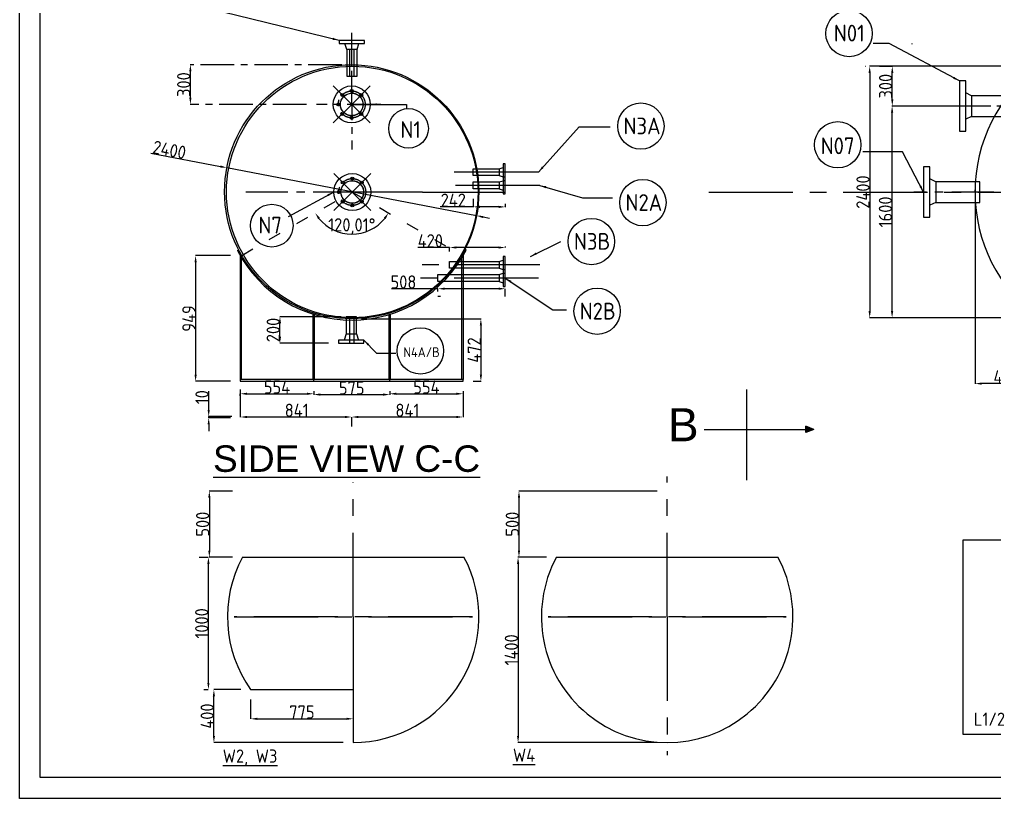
# Model space of a CAD drawing. Header units: inches. Extents: x 45640 to 67593, y 5 to 11258.
# Drawn here: x 45640 to 53004, y 5 to 5891 of the extents above; entities that cross this region are included whole.
import ezdxf

# ---------------------------------------------------------------- set-up
doc = ezdxf.new("R2010")
doc.units = ezdxf.units.IN
doc.header["$LTSCALE"] = 40
doc.header["$MEASUREMENT"] = 0
doc.linetypes.add('ACAD_ISO03W100', pattern=[30, 12, -18])
doc.linetypes.add('CENTER', pattern=[50.8, 31.75, -6.35, 6.35, -6.35])
doc.styles.get("Standard").update_dxf_attribs({"font": 'isocp.shx', "height": 100, "bigfont": '@extfont2.shx'})
doc.dimstyles.new('ISO-25', dxfattribs={"dimtxt": 100, "dimasz": 50, "dimexe": 1.25, "dimexo": 75, "dimtad": 1, "dimdec": 0, "dimtxsty": 'Standard', "dimcen": 0, "dimclrd": 1, "dimclre": 1, "dimclrt": 1, "dimazin": 0, "dimtfac": 1, "dimtdec": 0, "dimtmove": 0, "dimatfit": 3, "dimfxl": 1, "dimtfillclr": 1, "dimarcsym": 0})

# ---------------------------------------------------------------- blocks, each defined once
blk = doc.blocks.new('*D72')
at = {"color": 1, "lineweight": -2, "ltscale": 0.2, "transparency": 16777216}
for p, q in [((48068.8, 3645.5), (47605.5, 3645.5)), ((47606.7, 3495.5), (47606.7, 3595.5)), ((47974.7, 3445.5), (47605.5, 3445.5))]:
    blk.add_line(p, q, dxfattribs=at)
at = {"color": 1, "ltscale": 0.2, "transparency": 16777216}
for points in [[(47598.4, 3595.5), (47615.1, 3595.5), (47606.7, 3645.5)], [(47598.4, 3495.5), (47615.1, 3495.5), (47606.7, 3445.5)]]:
    blk.add_solid(points, dxfattribs=at)
at = {"layer": 'Defpoints', "color": 0, "ltscale": 0.2, "transparency": 16777216}
for p in [(47606.7, 3645.5), (48143.8, 3645.5), (48049.7, 3445.5)]:
    blk.add_point(p, dxfattribs=at)
at = {"color": 1, "ltscale": 0.2, "transparency": 16777216, "insert": (47556.1, 3545.5), "char_height": 100, "attachment_point": 5, "rotation": 90}
blk.add_mtext('200', dxfattribs=at)
blk = doc.blocks.new('*D86')
at = {"color": 1, "lineweight": -2, "ltscale": 0.2, "transparency": 16777216}
for p, q in [((53256.3, 5537.6), (52059.7, 5537.6)), ((52060.9, 5487.6), (52060.9, 3687.6)), ((53256.3, 3637.6), (52059.7, 3637.6))]:
    blk.add_line(p, q, dxfattribs=at)
at = {"color": 1, "ltscale": 0.2, "transparency": 16777216}
for points in [[(52052.6, 5487.6), (52069.2, 5487.6), (52060.9, 5537.6)], [(52052.6, 3687.6), (52069.2, 3687.6), (52060.9, 3637.6)]]:
    blk.add_solid(points, dxfattribs=at)
at = {"layer": 'Defpoints', "color": 0, "ltscale": 0.2, "transparency": 16777216}
for p in [(53331.3, 5537.6), (52060.9, 3637.6), (53331.3, 3637.6)]:
    blk.add_point(p, dxfattribs=at)
at = {"color": 1, "ltscale": 0.2, "transparency": 16777216, "insert": (52010.3, 4587.6), "char_height": 100, "attachment_point": 5, "rotation": 90}
blk.add_mtext('2400', dxfattribs=at)
blk = doc.blocks.new('*D87')
at = {"color": 1, "lineweight": -2, "ltscale": 0.2, "transparency": 16777216}
for p, q in [((52975, 5237.6), (52228.9, 5237.6)), ((52230.2, 3687.6), (52230.2, 5187.6)), ((53256.3, 3637.6), (52228.9, 3637.6))]:
    blk.add_line(p, q, dxfattribs=at)
at = {"color": 1, "ltscale": 0.2, "transparency": 16777216}
for points in [[(52221.8, 5187.6), (52238.5, 5187.6), (52230.2, 5237.6)], [(52221.8, 3687.6), (52238.5, 3687.6), (52230.2, 3637.6)]]:
    blk.add_solid(points, dxfattribs=at)
at = {"layer": 'Defpoints', "color": 0, "ltscale": 0.2, "transparency": 16777216}
for p in [(52230.2, 5237.6), (53050, 5237.6), (53331.3, 3637.6)]:
    blk.add_point(p, dxfattribs=at)
at = {"color": 1, "ltscale": 0.2, "transparency": 16777216, "insert": (52179.5, 4437.6), "char_height": 100, "attachment_point": 5, "rotation": 90}
blk.add_mtext('1600', dxfattribs=at)
blk = doc.blocks.new('*D98')
at = {"color": 1, "lineweight": -2, "ltscale": 0.2, "transparency": 16777216}
for p, q in [((52856.3, 4512.6), (52856.3, 3139.1)), ((53331.3, 3562.6), (53331.3, 3139.1)), ((53281.3, 3140.3), (52906.3, 3140.3))]:
    blk.add_line(p, q, dxfattribs=at)
at = {"color": 1, "ltscale": 0.2, "transparency": 16777216}
for points in [[(52906.3, 3148.6), (52906.3, 3132), (52856.3, 3140.3)], [(53281.3, 3148.6), (53281.3, 3132), (53331.3, 3140.3)]]:
    blk.add_solid(points, dxfattribs=at)
at = {"layer": 'Defpoints', "color": 0, "ltscale": 0.2, "transparency": 16777216}
for p in [(52856.3, 4587.6), (53331.3, 3637.6), (52856.3, 3140.3)]:
    blk.add_point(p, dxfattribs=at)
at = {"color": 1, "ltscale": 0.2, "transparency": 16777216, "insert": (53093.8, 3190.9), "char_height": 100, "attachment_point": 5}
blk.add_mtext('475', dxfattribs=at)
blk = doc.blocks.new('*D22')
at = {"color": 1, "lineweight": -2, "ltscale": 0.2, "transparency": 16777216}
for p, q in [((52135.9, 5537.6), (52232.7, 5537.6)), ((52231.5, 5287.6), (52231.5, 5487.6)), ((52305.2, 5237.6), (52232.7, 5237.6))]:
    blk.add_line(p, q, dxfattribs=at)
at = {"color": 1, "ltscale": 0.2, "transparency": 16777216}
for points in [[(52223.1, 5487.6), (52239.8, 5487.6), (52231.5, 5537.6)], [(52223.1, 5287.6), (52239.8, 5287.6), (52231.5, 5237.6)]]:
    blk.add_solid(points, dxfattribs=at)
at = {"layer": 'Defpoints', "color": 0, "ltscale": 0.2, "transparency": 16777216}
for p in [(52060.9, 5537.6), (52231.5, 5537.6), (52230.2, 5237.6)]:
    blk.add_point(p, dxfattribs=at)
at = {"color": 1, "ltscale": 0.2, "transparency": 16777216, "insert": (52180.8, 5387.6), "char_height": 100, "attachment_point": 5, "rotation": 90}
blk.add_mtext('300', dxfattribs=at)
blk = doc.blocks.new('*D113')
at = {"color": 1, "linetype": 'CENTER', "lineweight": -2, "ltscale": 0.2, "transparency": 16777216}
for p, q in [((48073.9, 5549.7), (46929.1, 5549.7)), ((46930.4, 5299.7), (46930.4, 5499.7)), ((47807.6, 5249.7), (46929.1, 5249.7))]:
    blk.add_line(p, q, dxfattribs=at)
at = {"color": 1, "linetype": 'CENTER', "ltscale": 0.2, "transparency": 16777216}
for points in [[(46922.1, 5499.7), (46938.7, 5499.7), (46930.4, 5549.7)], [(46922.1, 5299.7), (46938.7, 5299.7), (46930.4, 5249.7)]]:
    blk.add_solid(points, dxfattribs=at)
at = {"layer": 'Defpoints', "color": 0, "linetype": 'CENTER', "ltscale": 0.2, "transparency": 16777216}
for p in [(46930.4, 5549.7), (48148.9, 5549.7), (47882.6, 5249.7)]:
    blk.add_point(p, dxfattribs=at)
at = {"color": 1, "linetype": 'CENTER', "ltscale": 0.2, "transparency": 16777216, "insert": (46879.8, 5399.7), "char_height": 100, "attachment_point": 5, "rotation": 90}
blk.add_mtext('300', dxfattribs=at)
blk = doc.blocks.new('*D114')
at = {"color": 1, "lineweight": -2, "ltscale": 0.2, "transparency": 16777216}
for p, q in [((46632.9, 4881.4), (47156.9, 4780.7)), ((49091.4, 4408.8), (47206, 4771.2)), ((49140.5, 4399.4), (49189.6, 4389.9))]:
    blk.add_line(p, q, dxfattribs=at)
at = {"color": 1, "ltscale": 0.2, "transparency": 16777216}
for points in [[(47158.4, 4788.9), (47155.3, 4772.5), (47206, 4771.2)], [(49142.1, 4407.5), (49139, 4391.2), (49091.4, 4408.8)]]:
    blk.add_solid(points, dxfattribs=at)
at = {"layer": 'Defpoints', "color": 0, "ltscale": 0.2, "transparency": 16777216}
for p in [(47206, 4771.2), (49091.4, 4408.8)]:
    blk.add_point(p, dxfattribs=at)
at = {"color": 1, "ltscale": 0.2, "transparency": 16777216, "insert": (46772, 4906.2), "char_height": 100, "attachment_point": 5, "rotation": 349.11852}
blk.add_mtext('2400', dxfattribs=at)
blk = doc.blocks.new('*D115')
at = {"color": 1, "lineweight": -2, "ltscale": 0.2, "transparency": 16777216}
blk.add_arc((48149.8, 4589.7), 319.7, 218.96623, 321.03377, dxfattribs=at)
at = {"color": 1, "ltscale": 0.2, "transparency": 16777216}
for points in [[(47894.4, 4383.9), (47908.1, 4393.4), (47873, 4429.8)], [(48391.5, 4393.4), (48405.3, 4383.9), (48426.7, 4429.8)]]:
    blk.add_solid(points, dxfattribs=at)
at = {"layer": 'Defpoints', "color": 0, "ltscale": 0.2, "transparency": 16777216}
for p in [(48149.8, 4589.7), (48149.8, 4589.7), (48040.5, 4289.3), (47317.7, 4109.3), (48980.3, 4110.3)]:
    blk.add_point(p, dxfattribs=at)
at = {"color": 1, "ltscale": 0.2, "transparency": 16777216, "insert": (48149.8, 4328.1), "char_height": 100, "attachment_point": 5}
blk.add_mtext('120,01°', dxfattribs=at)
blk = doc.blocks.new('*D116')
at = {"color": 1, "lineweight": -2, "ltscale": 0.2, "transparency": 16777216}
for p, q in [((49066.6, 4536.7), (49066.6, 4474.4)), ((49308.7, 4499.1), (49308.7, 4474.4)), ((49066.6, 4475.6), (48816.1, 4475.6)), ((49258.7, 4475.6), (49116.6, 4475.6))]:
    blk.add_line(p, q, dxfattribs=at)
at = {"color": 1, "ltscale": 0.2, "transparency": 16777216}
for points in [[(49116.6, 4484), (49116.6, 4467.3), (49066.6, 4475.6)], [(49258.7, 4484), (49258.7, 4467.3), (49308.7, 4475.6)]]:
    blk.add_solid(points, dxfattribs=at)
at = {"layer": 'Defpoints', "color": 0, "ltscale": 0.2, "transparency": 16777216}
for p in [(49066.6, 4611.7), (49308.7, 4574.1), (49066.6, 4475.6)]:
    blk.add_point(p, dxfattribs=at)
at = {"color": 1, "ltscale": 0.2, "transparency": 16777216, "insert": (48916, 4526.3), "char_height": 100, "attachment_point": 5}
blk.add_mtext('242', dxfattribs=at)
blk = doc.blocks.new('*D117')
at = {"color": 1, "lineweight": -2, "ltscale": 0.2, "transparency": 16777216}
for p, q in [((48888.4, 4168.5), (48647.1, 4168.5)), ((48888.4, 4138.6), (48888.4, 4169.7)), ((49258.7, 4168.5), (48938.4, 4168.5)), ((49308.7, 4176.1), (49308.7, 4169.7))]:
    blk.add_line(p, q, dxfattribs=at)
at = {"color": 1, "ltscale": 0.2, "transparency": 16777216}
for points in [[(48938.4, 4176.8), (48938.4, 4160.2), (48888.4, 4168.5)], [(49258.7, 4176.8), (49258.7, 4160.2), (49308.7, 4168.5)]]:
    blk.add_solid(points, dxfattribs=at)
at = {"layer": 'Defpoints', "color": 0, "ltscale": 0.2, "transparency": 16777216}
for p in [(48888.4, 4168.5), (48888.4, 4063.6), (49308.7, 4101.1)]:
    blk.add_point(p, dxfattribs=at)
at = {"color": 1, "ltscale": 0.2, "transparency": 16777216, "insert": (48742.7, 4219.1), "char_height": 100, "attachment_point": 5}
blk.add_mtext('420', dxfattribs=at)
blk = doc.blocks.new('*D118')
at = {"color": 1, "lineweight": -2, "ltscale": 0.2, "transparency": 16777216}
for p, q in [((48800.4, 3857.2), (48448.8, 3857.2)), ((48800.4, 3836.7), (48800.4, 3856)), ((49258.7, 3857.2), (48850.4, 3857.2)), ((49308.7, 3799.1), (49308.7, 3856))]:
    blk.add_line(p, q, dxfattribs=at)
at = {"color": 1, "ltscale": 0.2, "transparency": 16777216}
for points in [[(48850.4, 3865.5), (48850.4, 3848.9), (48800.4, 3857.2)], [(49258.7, 3865.5), (49258.7, 3848.9), (49308.7, 3857.2)]]:
    blk.add_solid(points, dxfattribs=at)
at = {"layer": 'Defpoints', "color": 0, "ltscale": 0.2, "transparency": 16777216}
for p in [(48800.4, 3911.7), (48800.4, 3857.2), (49308.7, 3874.1)]:
    blk.add_point(p, dxfattribs=at)
at = {"color": 1, "ltscale": 0.2, "transparency": 16777216, "insert": (48539.5, 3907.8), "char_height": 100, "attachment_point": 5}
blk.add_mtext('508', dxfattribs=at)
blk = doc.blocks.new('*D59')
at = {"color": 1, "lineweight": -2, "ltscale": 0.2, "transparency": 16777216}
for p, q in [((47248.5, 2328.2), (47072.2, 2328.2)), ((47073.5, 2278.2), (47073.5, 1878.2)), ((47248.5, 1828.2), (47072.2, 1828.2))]:
    blk.add_line(p, q, dxfattribs=at)
at = {"color": 1, "ltscale": 0.2, "transparency": 16777216}
for points in [[(47065.1, 2278.2), (47081.8, 2278.2), (47073.5, 2328.2)], [(47065.1, 1878.2), (47081.8, 1878.2), (47073.5, 1828.2)]]:
    blk.add_solid(points, dxfattribs=at)
at = {"layer": 'Defpoints', "color": 0, "ltscale": 0.2, "transparency": 16777216}
for p in [(47323.5, 2328.2), (47073.5, 1828.2), (47323.5, 1828.2)]:
    blk.add_point(p, dxfattribs=at)
at = {"color": 1, "ltscale": 0.2, "transparency": 16777216, "insert": (47022.8, 2078.2), "char_height": 100, "attachment_point": 5, "rotation": 90}
blk.add_mtext('500', dxfattribs=at)
blk = doc.blocks.new('*D60')
at = {"color": 1, "lineweight": -2, "ltscale": 0.2, "transparency": 16777216}
for p, q in [((47310.6, 828.2), (47106.7, 828.2)), ((47107.9, 478.2), (47107.9, 778.2)), ((48085.2, 428.2), (47106.7, 428.2))]:
    blk.add_line(p, q, dxfattribs=at)
at = {"color": 1, "ltscale": 0.2, "transparency": 16777216}
for points in [[(47099.6, 778.2), (47116.3, 778.2), (47107.9, 828.2)], [(47099.6, 478.2), (47116.3, 478.2), (47107.9, 428.2)]]:
    blk.add_solid(points, dxfattribs=at)
at = {"layer": 'Defpoints', "color": 0, "ltscale": 0.2, "transparency": 16777216}
for p in [(47107.9, 828.2), (47385.6, 828.2), (48160.2, 428.2)]:
    blk.add_point(p, dxfattribs=at)
at = {"color": 1, "ltscale": 0.2, "transparency": 16777216, "insert": (47057.3, 628.2), "char_height": 100, "attachment_point": 5, "rotation": 90}
blk.add_mtext('400', dxfattribs=at)
blk = doc.blocks.new('*D10')
at = {"color": 1, "lineweight": -2, "ltscale": 0.2, "transparency": 16777216}
for p, q in [((46997.2, 1828.2), (47065.3, 1828.2)), ((47066.6, 878.2), (47066.6, 1778.2)), ((47031.7, 828.2), (47065.3, 828.2))]:
    blk.add_line(p, q, dxfattribs=at)
at = {"color": 1, "ltscale": 0.2, "transparency": 16777216}
for points in [[(47058.2, 1778.2), (47074.9, 1778.2), (47066.6, 1828.2)], [(47058.2, 878.2), (47074.9, 878.2), (47066.6, 828.2)]]:
    blk.add_solid(points, dxfattribs=at)
at = {"layer": 'Defpoints', "color": 0, "ltscale": 0.2, "transparency": 16777216}
for p in [(47066.6, 1828.2), (47072.2, 1828.2), (47106.7, 828.2)]:
    blk.add_point(p, dxfattribs=at)
at = {"color": 1, "ltscale": 0.2, "transparency": 16777216, "insert": (47015.9, 1328.2), "char_height": 100, "attachment_point": 5, "rotation": 90}
blk.add_mtext('1000', dxfattribs=at)
blk = doc.blocks.new('*D61')
at = {"color": 1, "lineweight": -2, "ltscale": 0.2, "transparency": 16777216}
for p, q in [((47385.6, 753.2), (47385.6, 606.2)), ((48160.2, 753.2), (48160.2, 606.2)), ((47435.6, 607.4), (48110.2, 607.4))]:
    blk.add_line(p, q, dxfattribs=at)
at = {"color": 1, "ltscale": 0.2, "transparency": 16777216}
for points in [[(47435.6, 615.8), (47435.6, 599.1), (47385.6, 607.4)], [(48110.2, 615.8), (48110.2, 599.1), (48160.2, 607.4)]]:
    blk.add_solid(points, dxfattribs=at)
at = {"layer": 'Defpoints', "color": 0, "ltscale": 0.2, "transparency": 16777216}
for p in [(47385.6, 828.2), (48160.2, 828.2), (48160.2, 607.4)]:
    blk.add_point(p, dxfattribs=at)
at = {"color": 1, "ltscale": 0.2, "transparency": 16777216, "insert": (47772.9, 658.1), "char_height": 100, "attachment_point": 5}
blk.add_mtext('775', dxfattribs=at)
blk = doc.blocks.new('*D62')
at = {"color": 1, "lineweight": -2, "ltscale": 0.2, "transparency": 16777216}
for p, q in [((50456.3, 2328.2), (49410.9, 2328.2)), ((49412.1, 2278.2), (49412.1, 1878.2)), ((49619.7, 1828.2), (49410.9, 1828.2))]:
    blk.add_line(p, q, dxfattribs=at)
at = {"color": 1, "ltscale": 0.2, "transparency": 16777216}
for points in [[(49403.8, 2278.2), (49420.5, 2278.2), (49412.1, 2328.2)], [(49403.8, 1878.2), (49420.5, 1878.2), (49412.1, 1828.2)]]:
    blk.add_solid(points, dxfattribs=at)
at = {"layer": 'Defpoints', "color": 0, "ltscale": 0.2, "transparency": 16777216}
for p in [(50531.3, 2328.2), (49412.1, 1828.2), (49694.7, 1828.2)]:
    blk.add_point(p, dxfattribs=at)
at = {"color": 1, "ltscale": 0.2, "transparency": 16777216, "insert": (49361.5, 2078.2), "char_height": 100, "attachment_point": 5, "rotation": 90}
blk.add_mtext('500', dxfattribs=at)
blk = doc.blocks.new('*D63')
at = {"color": 1, "lineweight": -2, "ltscale": 0.2, "transparency": 16777216}
for p, q in [((49619.7, 1828.2), (49404, 1828.2)), ((49405.2, 1778.2), (49405.2, 478.2)), ((50456.3, 428.2), (49404, 428.2))]:
    blk.add_line(p, q, dxfattribs=at)
at = {"color": 1, "ltscale": 0.2, "transparency": 16777216}
for points in [[(49396.9, 1778.2), (49413.6, 1778.2), (49405.2, 1828.2)], [(49396.9, 478.2), (49413.6, 478.2), (49405.2, 428.2)]]:
    blk.add_solid(points, dxfattribs=at)
at = {"layer": 'Defpoints', "color": 0, "ltscale": 0.2, "transparency": 16777216}
for p in [(49694.7, 1828.2), (49405.2, 428.2), (50531.3, 428.2)]:
    blk.add_point(p, dxfattribs=at)
at = {"color": 1, "ltscale": 0.2, "transparency": 16777216, "insert": (49354.6, 1128.2), "char_height": 100, "attachment_point": 5, "rotation": 90}
blk.add_mtext('1400', dxfattribs=at)
blk = doc.blocks.new('*D11')
at = {"color": 1, "lineweight": -2, "ltscale": 0.2, "transparency": 16777216}
for p, q in [((47068.7, 2941.8), (47068.7, 3083.1)), ((47242.5, 2891.8), (47067.4, 2891.8)), ((47232.5, 2881.8), (47067.4, 2881.8)), ((47068.7, 2881.8), (47068.7, 2891.8)), ((47068.7, 2831.8), (47068.7, 2781.8))]:
    blk.add_line(p, q, dxfattribs=at)
at = {"color": 1, "ltscale": 0.2, "transparency": 16777216}
for points in [[(47060.4, 2941.8), (47077, 2941.8), (47068.7, 2891.8)], [(47060.4, 2831.8), (47077, 2831.8), (47068.7, 2881.8)]]:
    blk.add_solid(points, dxfattribs=at)
at = {"layer": 'Defpoints', "color": 0, "ltscale": 0.2, "transparency": 16777216}
for p in [(47068.7, 2891.8), (47307.5, 2881.8), (47317.5, 2891.8)]:
    blk.add_point(p, dxfattribs=at)
at = {"color": 1, "ltscale": 0.2, "transparency": 16777216, "insert": (47018.1, 3037.5), "char_height": 100, "attachment_point": 5, "rotation": 90}
blk.add_mtext('10', dxfattribs=at)
blk = doc.blocks.new('*D12')
at = {"color": 1, "lineweight": -2, "ltscale": 0.2, "transparency": 16777216}
for p, q in [((48223.9, 3630), (49125.6, 3630)), ((49124.3, 3580), (49124.3, 3208)), ((49065, 3158), (49125.6, 3158))]:
    blk.add_line(p, q, dxfattribs=at)
at = {"color": 1, "ltscale": 0.2, "transparency": 16777216}
for points in [[(49116, 3580), (49132.7, 3580), (49124.3, 3630)], [(49116, 3208), (49132.7, 3208), (49124.3, 3158)]]:
    blk.add_solid(points, dxfattribs=at)
at = {"layer": 'Defpoints', "color": 0, "ltscale": 0.2, "transparency": 16777216}
for p in [(48148.9, 3630), (48990, 3158), (49124.3, 3158)]:
    blk.add_point(p, dxfattribs=at)
at = {"color": 1, "ltscale": 0.2, "transparency": 16777216, "insert": (49073.7, 3394), "char_height": 100, "attachment_point": 5, "rotation": 90}
blk.add_mtext('472', dxfattribs=at)
blk = doc.blocks.new('*D13')
at = {"color": 1, "lineweight": -2, "ltscale": 0.2, "transparency": 16777216}
for p, q in [((48990, 3083), (48990, 2886.7)), ((48148.9, 2816.8), (48148.9, 2886.7)), ((48940, 2887.9), (48198.9, 2887.9))]:
    blk.add_line(p, q, dxfattribs=at)
at = {"color": 1, "ltscale": 0.2, "transparency": 16777216}
for points in [[(48198.9, 2896.2), (48198.9, 2879.6), (48148.9, 2887.9)], [(48940, 2896.2), (48940, 2879.6), (48990, 2887.9)]]:
    blk.add_solid(points, dxfattribs=at)
at = {"layer": 'Defpoints', "color": 0, "ltscale": 0.2, "transparency": 16777216}
for p in [(48990, 3158), (48148.9, 2891.8), (48148.9, 2887.9)]:
    blk.add_point(p, dxfattribs=at)
at = {"color": 1, "ltscale": 0.2, "transparency": 16777216, "insert": (48569.4, 2938.5), "char_height": 100, "attachment_point": 5}
blk.add_mtext('841', dxfattribs=at)
blk = doc.blocks.new('*D14')
at = {"color": 1, "lineweight": -2, "ltscale": 0.2, "transparency": 16777216}
for p, q in [((47307.5, 3096.5), (47307.5, 2886.7)), ((48098.9, 2887.9), (47357.5, 2887.9)), ((48148.9, 2816.8), (48148.9, 2886.7))]:
    blk.add_line(p, q, dxfattribs=at)
at = {"color": 1, "ltscale": 0.2, "transparency": 16777216}
for points in [[(47357.5, 2896.2), (47357.5, 2879.6), (47307.5, 2887.9)], [(48098.9, 2896.2), (48098.9, 2879.6), (48148.9, 2887.9)]]:
    blk.add_solid(points, dxfattribs=at)
at = {"layer": 'Defpoints', "color": 0, "ltscale": 0.2, "transparency": 16777216}
for p in [(47307.5, 3171.5), (47307.5, 2887.9), (48148.9, 2891.8)]:
    blk.add_point(p, dxfattribs=at)
at = {"color": 1, "ltscale": 0.2, "transparency": 16777216, "insert": (47733.2, 2938.5), "char_height": 100, "attachment_point": 5}
blk.add_mtext('841', dxfattribs=at)
blk = doc.blocks.new('*D67')
at = {"color": 1, "lineweight": -2, "ltscale": 0.2, "transparency": 16777216}
for p, q in [((47307.5, 3048.9), (47307.5, 3062.1)), ((47357.5, 3063.4), (47811.5, 3063.4)), ((47861.5, 3083), (47861.5, 3062.1))]:
    blk.add_line(p, q, dxfattribs=at)
at = {"color": 1, "ltscale": 0.2, "transparency": 16777216}
for points in [[(47357.5, 3071.7), (47357.5, 3055), (47307.5, 3063.4)], [(47811.5, 3071.7), (47811.5, 3055), (47861.5, 3063.4)]]:
    blk.add_solid(points, dxfattribs=at)
at = {"layer": 'Defpoints', "color": 0, "ltscale": 0.2, "transparency": 16777216}
for p in [(47307.5, 3123.9), (47861.5, 3158), (47861.5, 3063.4)]:
    blk.add_point(p, dxfattribs=at)
at = {"color": 1, "ltscale": 0.2, "transparency": 16777216, "insert": (47584.5, 3114), "char_height": 100, "attachment_point": 5}
blk.add_mtext('554', dxfattribs=at)
blk = doc.blocks.new('*D68')
at = {"color": 1, "lineweight": -2, "ltscale": 0.2, "transparency": 16777216}
for p, q in [((47861.5, 3083), (47861.5, 3056.1)), ((47911.5, 3057.3), (48386, 3057.3)), ((48436, 3083), (48436, 3056.1))]:
    blk.add_line(p, q, dxfattribs=at)
at = {"color": 1, "ltscale": 0.2, "transparency": 16777216}
for points in [[(47911.5, 3065.7), (47911.5, 3049), (47861.5, 3057.3)], [(48386, 3065.7), (48386, 3049), (48436, 3057.3)]]:
    blk.add_solid(points, dxfattribs=at)
at = {"layer": 'Defpoints', "color": 0, "ltscale": 0.2, "transparency": 16777216}
for p in [(47861.5, 3158), (48436, 3158), (48436, 3057.3)]:
    blk.add_point(p, dxfattribs=at)
at = {"color": 1, "ltscale": 0.2, "transparency": 16777216, "insert": (48148.7, 3108), "char_height": 100, "attachment_point": 5}
blk.add_mtext('575', dxfattribs=at)
blk = doc.blocks.new('*D69')
at = {"color": 1, "lineweight": -2, "ltscale": 0.2, "transparency": 16777216}
for p, q in [((48436, 3083), (48436, 3062.1)), ((48486, 3063.4), (48940, 3063.4)), ((48990, 3083), (48990, 3062.1))]:
    blk.add_line(p, q, dxfattribs=at)
at = {"color": 1, "ltscale": 0.2, "transparency": 16777216}
for points in [[(48486, 3071.7), (48486, 3055), (48436, 3063.4)], [(48940, 3071.7), (48940, 3055), (48990, 3063.4)]]:
    blk.add_solid(points, dxfattribs=at)
at = {"layer": 'Defpoints', "color": 0, "ltscale": 0.2, "transparency": 16777216}
for p in [(48436, 3158), (48990, 3158), (48990, 3063.4)]:
    blk.add_point(p, dxfattribs=at)
at = {"color": 1, "ltscale": 0.2, "transparency": 16777216, "insert": (48713, 3114), "char_height": 100, "attachment_point": 5}
blk.add_mtext('554', dxfattribs=at)
blk = doc.blocks.new('*D70')
at = {"color": 1, "lineweight": -2, "ltscale": 0.2, "transparency": 16777216}
for p, q in [((47232.5, 4107.1), (46968.5, 4107.1)), ((46969.8, 4057.1), (46969.8, 3208)), ((47232.5, 3158), (46968.5, 3158))]:
    blk.add_line(p, q, dxfattribs=at)
at = {"color": 1, "ltscale": 0.2, "transparency": 16777216}
for points in [[(46961.4, 4057.1), (46978.1, 4057.1), (46969.8, 4107.1)], [(46961.4, 3208), (46978.1, 3208), (46969.8, 3158)]]:
    blk.add_solid(points, dxfattribs=at)
at = {"layer": 'Defpoints', "color": 0, "ltscale": 0.2, "transparency": 16777216}
for p in [(47307.5, 4107.1), (46969.8, 3158), (47307.5, 3158)]:
    blk.add_point(p, dxfattribs=at)
at = {"color": 1, "ltscale": 0.2, "transparency": 16777216, "insert": (46919.1, 3632.5), "char_height": 100, "attachment_point": 5, "rotation": 90}
blk.add_mtext('949', dxfattribs=at)

msp = doc.modelspace()

# ---------------------------------------------------------------- hatches: boundary and pattern name
at = {"lineweight": 50, "ltscale": 0.01}
h = msp.add_hatch(color=256, dxfattribs=at)
h.set_gradient(one_color=1, tint=1)
h.paths.add_polyline_path([(51638.5, 2793.8), (51578.9, 2770.2), (51578.9, 2793.8)])
h.paths.add_polyline_path([(51638.5, 2793.8), (51578.9, 2793.8), (51578.9, 2817.4)])

# ---------------------------------------------------------------- linework, layer by layer
at = {"color": 1, "linetype": 'CENTER', "lineweight": -3, "ltscale": 0.2}
for p, q in [((48147.3, 5790.2), (48149.8, 4909.7)), ((48148.9, 5249.7), (48148.9, 5608.6)), ((48009.3, 5389.3), (48148.9, 5249.7)), ((48148.9, 5249.7), (48288.5, 5389.3)), ((48369.5, 5249.7), (47882.6, 5249.7)), ((48148.9, 5249.7), (48009.3, 5110.1)), ((48148.9, 5249.7), (48288.5, 5110.1)), ((48148.9, 5249.7), (48369.5, 5249.7)), ((48013.5, 4727.4), (48153.1, 4587.8)), ((48153.1, 4587.8), (48292.7, 4727.4)), ((48153.1, 4587.8), (48013.5, 4448.2)), ((48153.1, 4587.8), (48292.7, 4448.2)), ((47861.5, 3158), (47861.5, 3663.6)), ((48436, 3158), (48436, 3663.4))]:
    msp.add_line(p, q, dxfattribs=at)
at = {"lineweight": -3, "ltscale": 0.25}
for p, q in [((48110.8, 5663.8), (48095.9, 5709.8)), ((48188.8, 5663.8), (48203.8, 5709.8)), ((52830.6, 5315.6), (52785.8, 5336.8)), ((52830.6, 5159.7), (52785.8, 5138.4)), ((49262.1, 4763.6), (49292.8, 4773.6)), ((49262.1, 4711.7), (49292.8, 4701.7)), ((49262.1, 4663.6), (49292.8, 4673.6)), ((52559.8, 4665.6), (52515.1, 4686.8)), ((49262.1, 4611.7), (49292.8, 4601.7)), ((52559.8, 4509.7), (52515.1, 4488.4)), ((49262.1, 4063.6), (49292.8, 4073.6)), ((49262.1, 4011.7), (49292.8, 4001.7)), ((49262.1, 3963.6), (49292.8, 3973.6)), ((49262.1, 3911.7), (49292.8, 3901.7)), ((48106, 3515.4), (48091, 3469.4)), ((48183.9, 3515.4), (48198.9, 3469.4))]:
    msp.add_line(p, q, dxfattribs=at)
at = {"lineweight": -3, "ltscale": 0.2}
for p, q in [((52382.8, 5703.9), (52382.8, 5709.9)), ((52026.5, 5537.6), (52029.5, 5537.6)), ((48683.5, 4587.8), (49108.7, 4587.8)), ((49108.7, 4587.8), (49308.7, 4587.8)), ((47286.7, 4145.1), (47295.6, 4149.8)), ((49012.9, 4149.4), (49004.4, 4154.9)), ((48980.3, 4110.3), (48990.3, 4104.5)), ((48820.4, 3798.2), (48800.4, 3798.2)), ((47856.7, 3171.5), (47856.7, 3665)), ((47866.7, 3171.5), (47866.7, 3661.9)), ((48431, 3171.5), (48431, 3661.9)), ((48441, 3171.5), (48441, 3665)), ((47323.5, 1828.2), (48996.8, 1828.2)), ((49694.7, 1828.2), (51368, 1828.2)), ((47385.6, 828.2), (48160.2, 828.2)), ((48160.2, 828.2), (48160.2, 428.2))]:
    msp.add_line(p, q, dxfattribs=at)
at = {"color": 1, "linetype": 'CENTER', "lineweight": -3, "ltscale": 0.25}
for p, q in [((53973, 5237.6), (52663.8, 5237.6)), ((48683.5, 4587.8), (47316.2, 4587.8)), ((52997.8, 4587.6), (52393.1, 4587.6))]:
    msp.add_line(p, q, dxfattribs=at)
at = {"color": 1, "linetype": 'CENTER', "lineweight": -3, "ltscale": 0.5}
for p, q in [((49558.5, 4737.6), (48837.4, 4737.6)), ((49568.8, 4637.6), (48852.2, 4637.6)), ((49568.8, 4037.6), (48638.8, 4037.6)), ((49558.5, 3937.6), (48638.8, 3937.6)), ((50531.3, 1378.2), (50531.3, 2439.2)), ((48160.2, 1378.2), (48160.2, 2394.7)), ((47260.2, 1378.2), (49060.2, 1378.2)), ((48160.2, 1378.2), (48160.2, 375.9)), ((49631.3, 1378.2), (51431.3, 1378.2)), ((50531.3, 1378.2), (50531.3, 331.7))]:
    msp.add_line(p, q, dxfattribs=at)
at = {"linetype": 'ACAD_ISO03W100', "lineweight": -3, "ltscale": 0.2}
for p, q in [((47317.7, 4109.3), (48149.8, 4589.7)), ((48149.8, 4589.7), (48980.3, 4110.3))]:
    msp.add_line(p, q, dxfattribs=at)
at = {"linetype": 'CENTER', "lineweight": -3, "ltscale": 0.01}
msp.add_line((48135.8, 4590.3), (48365, 4590.3), dxfattribs=at)
at = {"linetype": 'CENTER', "lineweight": -3, "ltscale": 0.5}
for p, q in [((50845.8, 4587.6), (61909.9, 4587.6)), ((49060.2, 1378.2), (47260.2, 1378.2)), ((51431.3, 1378.2), (49631.3, 1378.2))]:
    msp.add_line(p, q, dxfattribs=at)
at = {"color": 1, "lineweight": -3, "ltscale": 0.2}
for p, q in [((52856.3, 4587.6), (52856.3, 4605)), ((52856.3, 4587.6), (52856.3, 4587.6)), ((53081.3, 3637.6), (52549.3, 3637.6))]:
    msp.add_line(p, q, dxfattribs=at)
at = {"lineweight": -3, "ltscale": 0.01}
for p, q in [((47307.5, 4107.6), (47307.5, 3171.5)), ((47317.5, 3171.5), (47317.5, 4090.6)), ((48980, 3171.5), (48980, 4089.7)), ((48990, 4106.7), (48990, 3171.5)), ((51134.2, 2410.1), (51134.2, 3096.7)), ((51578.9, 2770.2), (51578.9, 2817.4)), ((51638.5, 2793.8), (51578.9, 2817.4)), ((50810.8, 2793.8), (51578.9, 2793.8)), ((51638.5, 2793.8), (51578.9, 2770.2)), ((51638.5, 2793.8), (51578.9, 2793.8))]:
    msp.add_line(p, q, dxfattribs=at)
at = {"ltscale": 0.2}
for points in [[(67592.7, 5.2), (45639.7, 5.2), (45639.7, 11258.4), (67592.7, 11258.4)], [(53164.5, 5159.7), (53164.5, 5315.6), (52830.6, 5315.6), (52830.6, 5159.7)], [(49262.1, 4711.7), (49066.6, 4711.7), (49066.6, 4763.6), (49262.1, 4763.6)], [(49262.1, 4611.7), (49066.6, 4611.7), (49066.6, 4663.6), (49262.1, 4663.6)], [(52893.8, 4509.7), (52893.8, 4665.6), (52559.8, 4665.6), (52559.8, 4509.7)], [(49262.1, 4011.7), (48888.4, 4011.7), (48888.4, 4063.6), (49262.1, 4063.6)], [(49262.1, 3911.7), (48800.4, 3911.7), (48800.4, 3963.6), (49262.1, 3963.6)], [(47307.5, 3158), (48990, 3158), (48990, 3171.5), (47307.5, 3171.5)]]:
    msp.add_lwpolyline(points, close=True, dxfattribs=at)
at = {"lineweight": -3, "ltscale": 0.005}
msp.add_lwpolyline([(67408.2, 11082.7), (45793.3, 11082.7), (45793.3, 167.3), (67408.2, 167.3)], close=True, dxfattribs=at)
at = {"ltscale": 0.25}
for points in [[(48054.6, 5709.8), (48245.1, 5709.8), (48245.1, 5733.7), (48054.6, 5733.7)], [(48110.8, 5463.8), (48188.8, 5463.8), (48188.8, 5663.8), (48110.8, 5663.8)], [(48132.5, 5463.8), (48167.2, 5463.8), (48167.2, 5663.8), (48132.5, 5663.8)], [(52785.8, 5047.2), (52785.8, 5428.1), (52738.1, 5428.1), (52738.1, 5047.2)], [(49292.8, 4801.1), (49292.8, 4674.1), (49308.7, 4674.1), (49308.7, 4801.1)], [(52515.1, 4397.2), (52515.1, 4778.1), (52467.3, 4778.1), (52467.3, 4397.2)], [(49292.8, 4701.1), (49292.8, 4574.1), (49308.7, 4574.1), (49308.7, 4701.1)], [(49292.8, 4101.1), (49292.8, 3974.1), (49308.7, 3974.1), (49308.7, 4101.1)], [(49292.8, 4001.1), (49292.8, 3874.1), (49308.7, 3874.1), (49308.7, 4001.1)], [(48183.9, 3645.5), (48106, 3645.5), (48106, 3515.4), (48183.9, 3515.4)], [(48166.2, 3645.5), (48131.5, 3645.5), (48131.5, 3445.5), (48166.2, 3445.5)], [(48240.2, 3469.4), (48049.7, 3469.4), (48049.7, 3445.5), (48240.2, 3445.5)]]:
    msp.add_lwpolyline(points, close=True, dxfattribs=at)
at = {"ltscale": 1000}
msp.add_lwpolyline([(52764.4, 491.7), (54883.7, 491.7), (54883.7, 1956.6), (52764.4, 1956.6)], close=True, dxfattribs=at)
at = {"ltscale": 0.01}
for centre, radius in [((51904.8, 5785.5), 175), ((50332.9, 5086.2), 175), ((48578.1, 5068.6), 149.8), ((51819.2, 4944.5), 175), ((50347.7, 4507.5), 175), ((48148.7, 4590), 4.88), ((47544.7, 4333.8), 161.4), ((49958.6, 4213.8), 175), ((50001.8, 3686.9), 175), ((48667.2, 3387.4), 175)]:
    msp.add_circle(centre, radius, dxfattribs=at)
at = {"ltscale": 0.2}
for centre, radius in [((48148.7, 4590), 960), ((48153.1, 4587.8), 950), ((48148.9, 5249.7), 139.6), ((48148.9, 5249.7), 85.3), ((48148.9, 5249.7), 85.3), ((48077, 5321.5), 11.2), ((48148.9, 5351.3), 11.2), ((48220.7, 5321.5), 11.2), ((48047.3, 5249.7), 11.2), ((48077, 5177.8), 11.2), ((48148.9, 5148.1), 11.2), ((48220.7, 5177.8), 11.2), ((48153.1, 4587.8), 139.6), ((48153.1, 4587.8), 85.3), ((48153.1, 4587.8), 85.3), ((48081.2, 4659.7), 11.2), ((48153.1, 4689.4), 11.2), ((48224.9, 4659.7), 11.2), ((48051.5, 4587.8), 11.2), ((48081.2, 4516), 11.2), ((48153.1, 4486.2), 11.2), ((48224.9, 4516), 11.2)]:
    msp.add_circle(centre, radius, dxfattribs=at)
at = {"color": 1, "linetype": 'CENTER', "ltscale": 0.2}
for centre, radius in [((48148.9, 5249.7), 101.6), ((48148.9, 5249.7), 85.3), ((48153.1, 4587.8), 101.6), ((48153.1, 4587.8), 85.3)]:
    msp.add_circle(centre, radius, dxfattribs=at)
at = {"ltscale": 0.25}
msp.add_arc((54043.8, 4587.6), 1187.5, 126.8699, 233.1301, dxfattribs=at)
at = {"ltscale": 0.2}
for centre, radius, start, end in [((48148.7, 4590), 970, 207.30058, 332.9869), ((48160.2, 1378.2), 950, 151.72629, 215.37654), ((48160.2, 1378.2), 950, 270, 28.27371), ((50531.3, 1378.2), 950, 151.72629, 28.27371)]:
    msp.add_arc(centre, radius, start, end, dxfattribs=at)

# ---------------------------------------------------------------- texts
at = {"lineweight": -3, "ltscale": 0.01}
for s, insert, char_height, width, attachment_point in [('N01', (51790.4, 5851.7), 126.56, 1025.685, 1), ('N1', (48516.2, 5122.6), 126.56, 1025.685, 1), ('N3A', (50201.9, 5150.4), 126.56, 1025.685, 1), ('N07', (51690.8, 5000.1), 126.56, 1025.685, 1), ('N2A', (50216.6, 4571.7), 126.56, 1025.685, 1), ('N7', (47444.2, 4400.7), 126.56, 1025.685, 1), ('N3B', (49827.5, 4278), 126.56, 1025.685, 1), ('N2B', (49870.7, 3751.1), 126.56, 1025.685, 1), ('N4A/B', (48813.9, 3415.3), 75, 1025.685, 3), ('{\\f@Arial Unicode MS|b0|i0|c0|p34;B}', (50536, 2954.5), 250, 468.541, 1), ('{\\f@Arial Unicode MS|b0|i0|c0|p34;\\LSIDE VIEW C-C}', (47101.3, 2673.4), 200, 2326.995, 1)]:
    msp.add_mtext(s, dxfattribs=dict(at, insert=insert, char_height=char_height, width=width, attachment_point=attachment_point))
at = {"lineweight": -3, "ltscale": 1000, "insert": (52847.6, 654.5), "char_height": 100, "width": 1224.895, "attachment_point": 1}
msp.add_mtext('L1/2', dxfattribs=at)
at = {"lineweight": -3, "ltscale": 0.005, "char_height": 100, "width": 1217.694, "attachment_point": 1}
for s, insert in [('{\\LW2, W3}', (47174.5, 375.9)), ('{\\LW4}', (49366.4, 382.7))]:
    msp.add_mtext(s, dxfattribs=dict(at, insert=insert))

# ---------------------------------------------------------------- dimensions: what is measured, and where the dimension line sits
at = {"color": 1, "linetype": 'CENTER', "ltscale": 0.2}
dim = msp.add_linear_dim(base=(46930.4, 5549.7), p1=(47882.6, 5249.7), p2=(48148.9, 5549.7), angle=90, dimstyle='ISO-25', dxfattribs=at)
dim.commit()
dim.dimension.update_dxf_attribs({"geometry": '*D113', "text_midpoint": (46879.8, 5399.7)})
at = {"color": 1, "ltscale": 0.2}
dim = msp.add_linear_dim(base=(52060.9, 3637.6), p1=(53331.3, 5537.6), p2=(53331.3, 3637.6), angle=90, text='2400', dimstyle='ISO-25', dxfattribs=at)
dim.commit()
dim.dimension.update_dxf_attribs({"geometry": '*D86', "text_midpoint": (52060.9, 4587.6), "dimtype": 160})
at = {"ltscale": 0.2}
for base, p1, p2, picture, middle in [((52231.5, 5537.6), (52230.2, 5237.6), (52060.9, 5537.6), '*D22', (52180.8, 5387.6)), ((46969.8, 3158), (47307.5, 4107.1), (47307.5, 3158), '*D70', (46919.1, 3632.5)), ((47606.7, 3645.5), (48049.7, 3445.5), (48143.8, 3645.5), '*D72', (47556.1, 3545.5)), ((49124.3, 3158), (48148.9, 3630), (48990, 3158), '*D12', (49073.7, 3394)), ((47068.7, 2891.8), (47307.5, 2881.8), (47317.5, 2891.8), '*D11', (47018.1, 3037.5)), ((47073.5, 1828.2), (47323.5, 2328.2), (47323.5, 1828.2), '*D59', (47022.8, 2078.2)), ((49412.1, 1828.2), (50531.3, 2328.2), (49694.7, 1828.2), '*D62', (49361.5, 2078.2)), ((47066.6, 1828.2), (47106.7, 828.2), (47072.2, 1828.2), '*D10', (47015.9, 1328.2)), ((49405.2, 428.2), (49694.7, 1828.2), (50531.3, 428.2), '*D63', (49354.6, 1128.2)), ((47107.9, 828.2), (48160.2, 428.2), (47385.6, 828.2), '*D60', (47057.3, 628.2))]:
    dim = msp.add_linear_dim(base=base, p1=p1, p2=p2, angle=90, dimstyle='ISO-25', dxfattribs=at)
    dim.commit()
    dim.dimension.update_dxf_attribs({"geometry": picture, "text_midpoint": middle})
at = {"color": 1, "ltscale": 0.2}
dim = msp.add_linear_dim(base=(52230.2, 5237.6), p1=(53331.3, 3637.6), p2=(53050, 5237.6), angle=90, dimstyle='ISO-25', dxfattribs=at)
dim.commit()
dim.dimension.update_dxf_attribs({"geometry": '*D87', "text_midpoint": (52179.5, 4437.6)})
at = {"ltscale": 0.2}
dim = msp.add_diameter_dim_2p(p1=(49091.4, 4408.8), p2=(47206, 4771.2), text='2400', dimstyle='ISO-25', dxfattribs=at)
dim.commit()
dim.dimension.update_dxf_attribs({"geometry": '*D114', "text_midpoint": (46762.4, 4856.5), "dimtype": 163})
dim = msp.add_angular_dim_2l(base=(48040.5, 4289.3), line1=((48149.8, 4589.7), (48980.3, 4110.3)), line2=((47317.7, 4109.3), (48149.8, 4589.7)), dimstyle='ISO-25', dxfattribs=at)
dim.commit()
dim.dimension.update_dxf_attribs({"geometry": '*D115', "text_midpoint": (48149.8, 4328.1)})
for base, p1, p2, picture, middle in [((49066.6, 4475.6), (49308.7, 4574.1), (49066.6, 4611.7), '*D116', (48916, 4475.6)), ((48888.4, 4168.5), (49308.7, 4101.1), (48888.4, 4063.6), '*D117', (48742.7, 4168.5)), ((48800.4, 3857.2), (49308.7, 3874.1), (48800.4, 3911.7), '*D118', (48539.5, 3857.2))]:
    dim = msp.add_linear_dim(base=base, p1=p1, p2=p2, dimstyle='ISO-25', dxfattribs=at)
    dim.commit()
    dim.dimension.update_dxf_attribs({"geometry": picture, "text_midpoint": middle, "dimtype": 160})
for base, p1, p2, picture, middle in [((52856.3, 3140.3), (53331.3, 3637.6), (52856.3, 4587.6), '*D98', (53093.8, 3190.9)), ((47861.5, 3063.4), (47307.5, 3123.9), (47861.5, 3158), '*D67', (47584.5, 3114)), ((48436.014, 3057.3319), (47861.4729, 3157.9961), (48436.014, 3157.9961), '*D68', (48148.7435, 3107.9569)), ((48990, 3063.4), (48436, 3158), (48990, 3158), '*D69', (48713, 3114)), ((48160.2, 607.4), (47385.6, 828.2), (48160.2, 828.2), '*D61', (47772.9, 658.1))]:
    dim = msp.add_linear_dim(base=base, p1=p1, p2=p2, dimstyle='ISO-25', dxfattribs=at)
    dim.commit()
    dim.dimension.update_dxf_attribs({"geometry": picture, "text_midpoint": middle})
at = {"color": 1, "ltscale": 0.2}
for base, p1, p2, picture, middle in [((47307.5, 2887.9), (48148.9, 2891.8), (47307.5, 3171.5), '*D14', (47733.2, 2887.9)), ((48148.9, 2887.9), (48990, 3158), (48148.9, 2891.8), '*D13', (48569.4, 2887.9))]:
    dim = msp.add_linear_dim(base=base, p1=p1, p2=p2, angle=180, dimstyle='ISO-25', dxfattribs=at)
    dim.commit()
    dim.dimension.update_dxf_attribs({"geometry": picture, "text_midpoint": middle, "dimtype": 160})

# ---------------------------------------------------------------- leaders
at = {"ltscale": 0.005}
msp.add_leader([(48054.6, 5733.7), (47178.5, 5945.7), (49202.9, 5945.7)], dimstyle='ISO-25', override={"dimgap": 0.625, "dimtad": 0}, dxfattribs=at)
at = {"color": 3, "ltscale": 0.2}
for points in [[(52738.1, 5428.1), (52208.1, 5710.5), (52086.2, 5710.5)], [(52467.3, 4587.6), (52308, 4890.8), (52008, 4890.8)]]:
    msp.add_leader(points, dimstyle='ISO-25', override={"dimgap": 0.625, "dimtad": 0}, dxfattribs=at)
at = {"ltscale": 0.2}
for points in [[(48288.5, 5249.7), (48561.6, 5249.7), (48561.6, 5217.5)], [(49558.5, 4737.6), (49865.6, 5079.5), (50101.7, 5079.5)], [(48013.5, 4587.8), (47668.1, 4400.7)], [(49568.8, 4637.6), (49891.6, 4544), (50119.3, 4544)], [(49498.4, 4101.1), (49727.3, 4213.8)], [(49308.7, 3937.6), (49666.7, 3697.5), (49770.8, 3697.5)], [(48240.2, 3469.4), (48336, 3369.9), (48481.9, 3369.9)]]:
    msp.add_leader(points, dimstyle='ISO-25', override={"dimgap": 0.625, "dimtad": 0}, dxfattribs=at)

doc.saveas('drawing.dxf')
